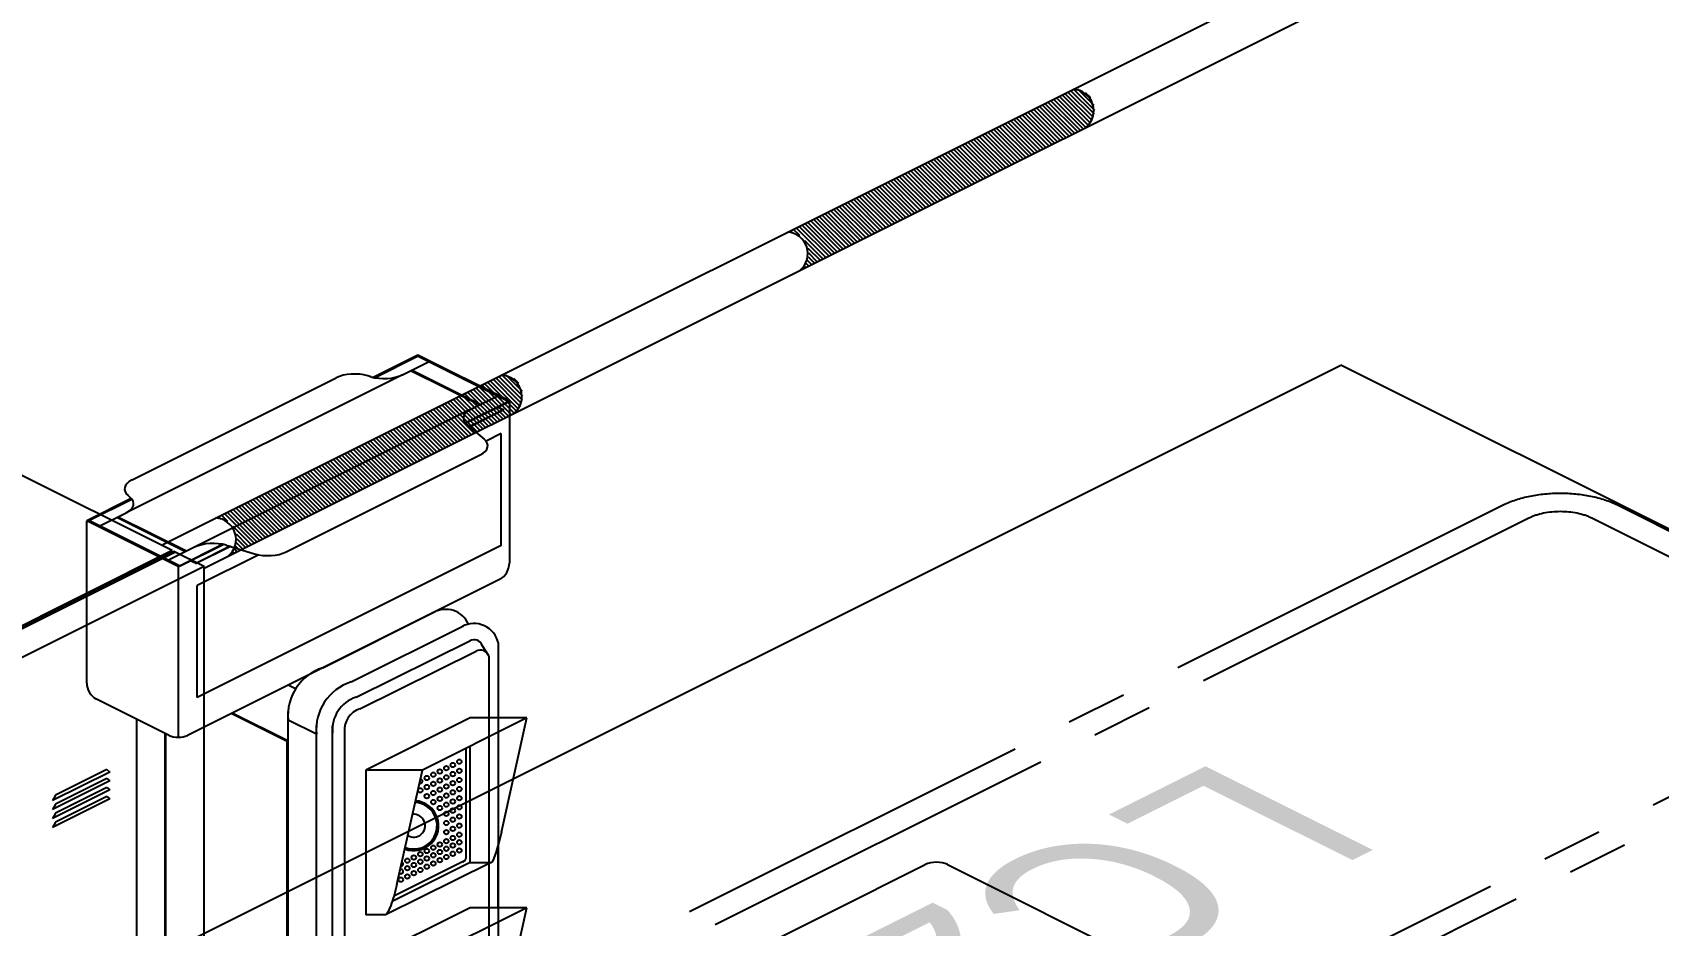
# Model space of a CAD drawing. Header units: millimetres. Extents: x 29838256 to 30236675, y -914750 to -833241.
# Drawn here: x 30205788 to 30207799, y -860246 to -859141 of the extents above; entities that cross this region are included whole.
import ezdxf
from ezdxf.enums import TextEntityAlignment as Align

# ---------------------------------------------------------------- set-up
doc = ezdxf.new("R2010")
doc.units = ezdxf.units.MM
doc.header["$LTSCALE"] = 600
doc.header["$MEASUREMENT"] = 0
doc.linetypes.add('CENTER2', pattern=[1.125, 0.75, -0.125, 0.125, -0.125])
for name, color, linetype in [('Parking-E', 7, 'CONTINUOUS'), ('Parking-S', 3, 'CONTINUOUS'), ('주차-기타', 7, 'CONTINUOUS')]:
    doc.layers.add(name, color=color, linetype=linetype)
doc.styles.add('돋움', font='Dotum.TTF')

msp = doc.modelspace()

# ---------------------------------------------------------------- linework, layer by layer
at = {"layer": 'Parking-E', "color": 3, "ltscale": 2, "extrusion": (0, -0.8660254037844385, 0.5000000000000002)}
for p, q in [((30205948.97020926, -859773.9868624303, 407326.0986681707), (30207782.38383539, -858857.2800493619, 408913.8814440519)), ((30205999.95478074, -859803.4680634621, 40406.61937359501), (30207797.99236723, -858904.4492702179, 348607.5843976047))]:
    msp.add_line(p, q, dxfattribs=at)
at = {"layer": 'Parking-E', "color": 1, "ltscale": 2}
for p, q in [((30207099.96522257, -859246.041930429, 408301.4071846861), (30207068.26350613, -859214.3402139888, 408301.4071846861)), ((30207101.10081214, -859241.8733373265, 408301.4071846861), (30207071.79962792, -859212.5721530966, 408301.4071846861)), ((30207101.55648905, -859237.0248315517, 408301.4071846861), (30207075.3357497, -859210.8040922035, 408301.4071846861)), ((30207100.89701213, -859231.0611719601, 408301.4071846861), (30207080.74545878, -859210.9096186094, 408301.4071846861)), ((30207066.01515767, -859270.4378749914, 408301.4071846861), (30207029.36616649, -859233.788883807, 408301.4071846861)), ((30207069.55127946, -859268.6698141001, 408301.4071846861), (30207032.90228827, -859232.0208229158, 408301.4071846861)), ((30207073.08740124, -859266.9017532062, 408301.4071846861), (30207036.43841006, -859230.2527620217, 408301.4071846861)), ((30207076.62352303, -859265.133692314, 408301.4071846861), (30207039.97453185, -859228.4847011297, 408301.4071846861)), ((30207080.15964482, -859263.3656314209, 408301.4071846861), (30207043.51065363, -859226.7166402366, 408301.4071846861)), ((30207083.6957666, -859261.5975705298, 408301.4071846861), (30207047.04677542, -859224.9485793454, 408301.4071846861)), ((30207087.23188839, -859259.8295096357, 408301.4071846861), (30207050.5828972, -859223.1805184514, 408301.4071846861)), ((30207090.76801017, -859258.0614487435, 408301.4071846861), (30207054.11901899, -859221.4124575591, 408301.4071846861)), ((30207093.79550804, -859255.7847639384, 408301.4071846861), (30207057.65514077, -859219.6443966662, 408301.4071846861)), ((30207096.25163613, -859252.9367093504, 408301.4071846861), (30207061.19126255, -859217.8763357741, 408301.4071846861)), ((30207098.32135232, -859249.7022428625, 408301.4071846861), (30207064.72738434, -859216.1082748818, 408301.4071846861)), ((30207096.59652549, -859221.4565026372, 408301.4071846861), (30207090.35012811, -859215.2101052538, 408301.4071846861)), ((30207027.11781804, -859289.8865448106, 408301.4071846861), (30206990.46882685, -859253.2375536263, 408301.4071846861)), ((30207030.65393982, -859288.1184839184, 408301.4071846861), (30206994.00494864, -859251.4694927342, 408301.4071846861)), ((30207034.19006161, -859286.3504230262, 408301.4071846861), (30206997.54107042, -859249.7014318409, 408301.4071846861)), ((30207037.72618339, -859284.5823621323, 408301.4071846861), (30207001.07719221, -859247.9333709488, 408301.4071846861)), ((30207041.26230518, -859282.8143012401, 408301.4071846861), (30207004.61331399, -859246.1653100557, 408301.4071846861)), ((30207044.79842696, -859281.046240348, 408301.4071846861), (30207008.14943578, -859244.3972491646, 408301.4071846861)), ((30207048.33454875, -859279.2781794559, 408301.4071846861), (30207011.68555757, -859242.6291882705, 408301.4071846861)), ((30207051.87067053, -859277.5101185618, 408301.4071846861), (30207015.22167935, -859240.8611273783, 408301.4071846861)), ((30207055.40679232, -859275.7420576706, 408301.4071846861), (30207018.75780113, -859239.0930664862, 408301.4071846861)), ((30207058.94291411, -859273.9739967774, 408301.4071846861), (30207022.29392292, -859237.3250055923, 408301.4071846861)), ((30207062.47903589, -859272.2059358845, 408301.4071846861), (30207025.83004471, -859235.5569447001, 408301.4071846861)), ((30206984.68435661, -859311.103275521, 408301.4071846861), (30206948.03536543, -859274.4542843376, 408301.4071846861)), ((30206988.2204784, -859309.3352146288, 408301.4071846861), (30206951.57148722, -859272.6862234445, 408301.4071846861)), ((30206991.75660019, -859307.5671537367, 408301.4071846861), (30206955.107609, -859270.9181625524, 408301.4071846861)), ((30206995.29272197, -859305.7990928435, 408301.4071846861), (30206958.64373079, -859269.1501016592, 408301.4071846861)), ((30206998.82884375, -859304.0310319514, 408301.4071846861), (30206962.17985257, -859267.3820407672, 408301.4071846861)), ((30207002.36496554, -859302.2629710584, 408301.4071846861), (30206965.71597436, -859265.6139798741, 408301.4071846861)), ((30207005.90108733, -859300.4949101673, 408301.4071846861), (30206969.25209614, -859263.8459189819, 408301.4071846861)), ((30207009.43720911, -859298.7268492732, 408301.4071846861), (30206972.78821793, -859262.0778580889, 408301.4071846861)), ((30207012.9733309, -859296.958788381, 408301.4071846861), (30206976.32433971, -859260.3097971966, 408301.4071846861)), ((30207016.50945268, -859295.1907274888, 408301.4071846861), (30206979.8604615, -859258.5417363045, 408301.4071846861)), ((30207020.04557447, -859293.4226665967, 408301.4071846861), (30206983.39658328, -859256.7736754116, 408301.4071846861)), ((30207023.58169625, -859291.6546057027, 408301.4071846861), (30206986.93270507, -859255.0056145183, 408301.4071846861)), ((30206945.78701698, -859330.5519453402, 408301.4071846861), (30206909.13802579, -859293.9029541558, 408301.4071846861)), ((30206949.32313876, -859328.7838844472, 408301.4071846861), (30206912.67414758, -859292.1348932628, 408301.4071846861)), ((30206952.85926054, -859327.0158235559, 408301.4071846861), (30206916.21026936, -859290.3668323716, 408301.4071846861)), ((30206956.39538234, -859325.2477626619, 408301.4071846861), (30206919.74639115, -859288.5987714775, 408301.4071846861)), ((30206959.93150412, -859323.4797017698, 408301.4071846861), (30206923.28251293, -859286.8307105855, 408301.4071846861)), ((30206963.4676259, -859321.7116408767, 408301.4071846861), (30206926.81863472, -859285.0626496924, 408301.4071846861)), ((30206967.00374769, -859319.9435799855, 408301.4071846861), (30206930.3547565, -859283.2945888011, 408301.4071846861)), ((30206970.53986948, -859318.1755190915, 408301.4071846861), (30206933.89087829, -859281.5265279071, 408301.4071846861)), ((30206974.07599126, -859316.4074581993, 408301.4071846861), (30206937.42700008, -859279.7584670149, 408301.4071846861)), ((30206977.61211304, -859314.6393973072, 408301.4071846861), (30206940.96312186, -859277.9904061228, 408301.4071846861)), ((30206981.14823483, -859312.8713364151, 408301.4071846861), (30206944.49924364, -859276.2223452298, 408301.4071846861)), ((30206906.88967734, -859350.0006151585, 408301.4071846861), (30206870.24068615, -859313.3516239742, 408301.4071846861)), ((30206910.42579913, -859348.2325542663, 408301.4071846861), (30206873.77680794, -859311.583563082, 408301.4071846861)), ((30206913.96192091, -859346.4644933742, 408301.4071846861), (30206877.31292973, -859309.8155021908, 408301.4071846861)), ((30206917.4980427, -859344.696432482, 408301.4071846861), (30206880.84905151, -859308.0474412967, 408301.4071846861)), ((30206921.03416448, -859342.928371588, 408301.4071846861), (30206884.3851733, -859306.2793804046, 408301.4071846861)), ((30206924.57028627, -859341.1603106959, 408301.4071846861), (30206887.92129508, -859304.5113195117, 408301.4071846861)), ((30206928.10640805, -859339.3922498038, 408301.4071846861), (30206891.45741687, -859302.7432586204, 408301.4071846861)), ((30206931.64252983, -859337.6241889116, 408301.4071846861), (30206894.99353866, -859300.9751977263, 408301.4071846861)), ((30206935.17865162, -859335.8561280175, 408301.4071846861), (30206898.52966044, -859299.207136834, 408301.4071846861)), ((30206938.71477341, -859334.0880671263, 408301.4071846861), (30206902.06578223, -859297.439075942, 408301.4071846861)), ((30206942.25089519, -859332.3200062333, 408301.4071846861), (30206905.60190401, -859295.6710150499, 408301.4071846861)), ((30206864.45621592, -859371.21734587, 408301.4071846861), (30206827.80722474, -859334.5683546856, 408301.4071846861)), ((30206867.9923377, -859369.4492849768, 408301.4071846861), (30206831.34334652, -859332.8002937933, 408301.4071846861)), ((30206871.52845949, -859367.6812240847, 408301.4071846861), (30206834.8794683, -859331.0322329003, 408301.4071846861)), ((30206875.06458127, -859365.9131631926, 408301.4071846861), (30206838.41559009, -859329.2641720081, 408301.4071846861)), ((30206878.60070306, -859364.1451022994, 408301.4071846861), (30206841.95171187, -859327.496111115, 408301.4071846861)), ((30206882.13682485, -859362.3770414073, 408301.4071846861), (30206845.48783366, -859325.728050223, 408301.4071846861)), ((30206885.67294663, -859360.6089805141, 408301.4071846861), (30206849.02395545, -859323.9599893299, 408301.4071846861)), ((30206889.20906842, -859358.840919623, 408301.4071846861), (30206852.56007723, -859322.1919284377, 408301.4071846861)), ((30206892.7451902, -859357.0728587289, 408301.4071846861), (30206856.09619902, -859320.4238675446, 408301.4071846861)), ((30206896.28131199, -859355.3047978367, 408301.4071846861), (30206859.6323208, -859318.6558066525, 408301.4071846861)), ((30206899.81743377, -859353.5367369447, 408301.4071846861), (30206863.16844258, -859316.8877457603, 408301.4071846861)), ((30206903.35355556, -859351.7686760526, 408301.4071846861), (30206866.70456437, -859315.1196848673, 408301.4071846861)), ((30206825.55887628, -859390.666015689, 408301.4071846861), (30206788.90988509, -859354.0170245048, 408301.4071846861)), ((30206829.09499807, -859388.897954796, 408301.4071846861), (30206792.44600688, -859352.2489636115, 408301.4071846861)), ((30206832.63111985, -859387.1298939029, 408301.4071846861), (30206795.98212867, -859350.4809027176, 408301.4071846861)), ((30206836.16724164, -859385.3618330117, 408301.4071846861), (30206799.51825045, -859348.7128418274, 408301.4071846861)), ((30206839.70336342, -859383.5937721176, 408301.4071846861), (30206803.05437224, -859346.9447809324, 408301.4071846861)), ((30206843.23948521, -859381.8257112255, 408301.4071846861), (30206806.59049402, -859345.1767200412, 408301.4071846861)), ((30206846.77560699, -859380.0576503326, 408301.4071846861), (30206810.12661581, -859343.4086591472, 408301.4071846861)), ((30206850.31172878, -859378.2895894413, 408301.4071846861), (30206813.66273759, -859341.6405982568, 408301.4071846861)), ((30206853.84785056, -859376.5215285473, 408301.4071846861), (30206817.19885937, -859339.8725373629, 408301.4071846861)), ((30206857.38397235, -859374.753467655, 408301.4071846861), (30206820.73498116, -859338.1044764707, 408301.4071846861)), ((30206860.92009413, -859372.9854067629, 408301.4071846861), (30206824.27110295, -859336.3364155777, 408301.4071846861)), ((30206783.12541486, -859411.8827464004, 408301.4071846861), (30206746.47642367, -859375.2337552152, 408301.4071846861)), ((30206786.66153665, -859410.1146855083, 408301.4071846861), (30206750.01254546, -859373.4656943221, 408301.4071846861)), ((30206790.19765843, -859408.3466246142, 408301.4071846861), (30206753.54866724, -859371.69763343, 408301.4071846861)), ((30206793.73378022, -859406.5785637221, 408301.4071846861), (30206757.08478903, -859369.9295725368, 408301.4071846861)), ((30206797.269902, -859404.8105028301, 408301.4071846861), (30206760.62091081, -859368.1615116457, 408301.4071846861)), ((30206800.80602378, -859403.0424419378, 408301.4071846861), (30206764.1570326, -859366.3934507517, 408301.4071846861)), ((30206804.34214557, -859401.2743810437, 408301.4071846861), (30206767.69315438, -859364.6253898595, 408301.4071846861)), ((30206807.87826736, -859399.5063201517, 408301.4071846861), (30206771.22927617, -859362.8573289664, 408301.4071846861)), ((30206811.41438914, -859397.7382592595, 408301.4071846861), (30206774.76539795, -859361.0892680752, 408301.4071846861)), ((30206814.95051093, -859395.9701983664, 408301.4071846861), (30206778.30151974, -859359.3212071821, 408301.4071846861)), ((30206818.48663271, -859394.2021374733, 408301.4071846861), (30206781.83764153, -859357.553146289, 408301.4071846861)), ((30206822.02275449, -859392.4340765821, 408301.4071846861), (30206785.37376331, -859355.7850853978, 408301.4071846861)), ((30206727.13328026, -859387.7157078668, 408301.4071846861), (30206725.25969297, -859385.8421205707, 408301.4071846861)), ((30206736.73794958, -859392.0161945096, 408301.4071846861), (30206728.79581475, -859384.0740596778, 408301.4071846861)), ((30206768.98092772, -859418.9549899701, 408301.4071846861), (30206732.33193653, -859382.3059987847, 408301.4071846861)), ((30206772.5170495, -859417.1869290788, 408301.4071846861), (30206735.86805832, -859380.5379378925, 408301.4071846861)), ((30206776.05317129, -859415.4188681848, 408301.4071846861), (30206739.4041801, -859378.7698770004, 408301.4071846861)), ((30206779.58929308, -859413.6508072925, 408301.4071846861), (30206742.94030189, -859377.0018161073, 408301.4071846861)), ((30206765.44480594, -859420.723050863, 408301.4071846861), (30206742.98434697, -859398.2625918995, 408301.4071846861)), ((30206761.90868415, -859422.4911117551, 408301.4071846861), (30206747.28483361, -859407.8672612205, 408301.4071846861)), ((30206758.37256236, -859424.2591726483, 408301.4071846861), (30206747.94431052, -859413.8309208112, 408301.4071846861)), ((30206740.69195344, -859433.0994771109, 408301.4071846861), (30206740.18332952, -859432.5908531978, 408301.4071846861)), ((30206744.22807522, -859431.3314162187, 408301.4071846861), (30206742.63945761, -859429.742798609, 408301.4071846861)), ((30206747.76419701, -859429.5633553257, 408301.4071846861), (30206744.7091738, -859426.508332122, 408301.4071846861)), ((30206751.30031879, -859427.7952944326, 408301.4071846861), (30206746.35304405, -859422.8480196877, 408301.4071846861)), ((30206754.83644057, -859426.0272335404, 408301.4071846861), (30206747.48863362, -859418.6794265849, 408301.4071846861)), ((30206383.54365313, -859611.6736272634, 407688.9329253156), (30206346.89466194, -859575.0246360791, 407688.9329253156)), ((30206386.571151, -859609.3969424582, 407688.9329253156), (30206350.43078373, -859573.2565751869, 407688.9329253156)), ((30206389.02727909, -859606.5488878703, 407688.9329253156), (30206353.96690552, -859571.4885142938, 407688.9329253156)), ((30206391.09699528, -859603.3144213824, 407688.9329253156), (30206357.5030273, -859569.7204534017, 407688.9329253156)), ((30206392.74086553, -859599.6541089489, 407688.9329253156), (30206361.03914909, -859567.9523925086, 407688.9329253156)), ((30206393.8764551, -859595.4855158462, 407688.9329253156), (30206364.57527087, -859566.1843316174, 407688.9329253156)), ((30206394.332132, -859590.6370100715, 407688.9329253156), (30206368.11139266, -859564.4162707234, 407688.9329253156)), ((30206393.67265509, -859584.6733504799, 407688.9329253156), (30206373.52110174, -859564.5217971292, 407688.9329253156)), ((30206389.37216845, -859575.0686811571, 407688.9329253156), (30206383.12577106, -859568.8222837737, 407688.9329253156)), ((30206341.11019171, -859632.8903579756, 407688.9329253156), (30206304.46120052, -859596.2413667904, 407688.9329253156)), ((30206344.64631349, -859631.1222970817, 407688.9329253156), (30206307.99732231, -859594.4733058973, 407688.9329253156)), ((30206348.18243527, -859629.3542361904, 407688.9329253156), (30206311.5334441, -859592.705245006, 407688.9329253156)), ((30206351.71855706, -859627.5861752974, 407688.9329253156), (30206315.06956588, -859590.937184113, 407688.9329253156)), ((30206355.25467885, -859625.8181144043, 407688.9329253156), (30206318.60568767, -859589.1691232199, 407688.9329253156)), ((30206358.79080063, -859624.0500535113, 407688.9329253156), (30206322.14180945, -859587.4010623278, 407688.9329253156)), ((30206362.32692241, -859622.28199262, 407688.9329253156), (30206325.67793123, -859585.6330014357, 407688.9329253156)), ((30206365.86304421, -859620.513931726, 407688.9329253156), (30206329.21405302, -859583.8649405426, 407688.9329253156)), ((30206369.39916599, -859618.7458708339, 407688.9329253156), (30206332.75017481, -859582.0968796494, 407688.9329253156)), ((30206372.93528778, -859616.9778099407, 407688.9329253156), (30206336.28629659, -859580.3288187573, 407688.9329253156)), ((30206376.47140956, -859615.2097490495, 407688.9329253156), (30206339.82241837, -859578.5607578652, 407688.9329253156)), ((30206380.00753134, -859613.4416881555, 407688.9329253156), (30206343.35854016, -859576.7926969721, 407688.9329253156)), ((30206302.21285207, -859652.339027793, 407688.9329253156), (30206265.56386089, -859615.6900366087, 407688.9329253156)), ((30206305.74897385, -859650.5709669009, 407688.9329253156), (30206269.09998267, -859613.9219757166, 407688.9329253156)), ((30206309.28509564, -859648.8029060087, 407688.9329253156), (30206272.63610445, -859612.1539148244, 407688.9329253156)), ((30206312.82121743, -859647.0348451165, 407688.9329253156), (30206276.17222624, -859610.3858539313, 407688.9329253156)), ((30206316.35733921, -859645.2667842226, 407688.9329253156), (30206279.70834803, -859608.6177930383, 407688.9329253156)), ((30206319.893461, -859643.4987233303, 407688.9329253156), (30206283.24446981, -859606.849732146, 407688.9329253156)), ((30206323.42958278, -859641.7306624383, 407688.9329253156), (30206286.7805916, -859605.081671254, 407688.9329253156)), ((30206326.96570457, -859639.9626015462, 407688.9329253156), (30206290.31671338, -859603.3136103608, 407688.9329253156)), ((30206330.50182635, -859638.1945406521, 407688.9329253156), (30206293.85283517, -859601.5455494677, 407688.9329253156)), ((30206334.03794814, -859636.42647976, 407688.9329253156), (30206297.38895695, -859599.7774885755, 407688.9329253156)), ((30206337.57406992, -859634.6584188677, 407688.9329253156), (30206300.92507873, -859598.0094276834, 407688.9329253156)), ((30206263.31551243, -859671.7876976114, 407688.9329253156), (30206226.66652125, -859635.1387064279, 407688.9329253156)), ((30206266.85163422, -859670.0196367193, 407688.9329253156), (30206230.20264303, -859633.3706455339, 407688.9329253156)), ((30206270.387756, -859668.251575827, 407688.9329253156), (30206233.73876482, -859631.6025846427, 407688.9329253156)), ((30206273.92387779, -859666.4835149349, 407688.9329253156), (30206237.2748866, -859629.8345237495, 407688.9329253156)), ((30206277.45999957, -859664.7154540408, 407688.9329253156), (30206240.81100839, -859628.0664628574, 407688.9329253156)), ((30206280.99612136, -859662.9473931487, 407688.9329253156), (30206244.34713018, -859626.2984019644, 407688.9329253156)), ((30206284.53224314, -859661.1793322565, 407688.9329253156), (30206247.88325196, -859624.5303410722, 407688.9329253156)), ((30206288.06836493, -859659.4112713635, 407688.9329253156), (30206251.41937374, -859622.7622801792, 407688.9329253156)), ((30206291.60448672, -859657.6432104713, 407688.9329253156), (30206254.95549553, -859620.994219287, 407688.9329253156)), ((30206295.1406085, -859655.8751495782, 407688.9329253156), (30206258.49161732, -859619.2261583939, 407688.9329253156)), ((30206298.67673029, -859654.107088687, 407688.9329253156), (30206262.0277391, -859617.4580975018, 407688.9329253156)), ((30206220.88205101, -859693.0044283236, 407688.9329253156), (30206184.23305982, -859656.3554371393, 407688.9329253156)), ((30206224.4181728, -859691.2363674314, 407688.9329253156), (30206187.76918161, -859654.5873762461, 407688.9329253156)), ((30206227.95429458, -859689.4683065375, 407688.9329253156), (30206191.3053034, -859652.8193153531, 407688.9329253156)), ((30206231.49041636, -859687.7002456462, 407688.9329253156), (30206194.84142518, -859651.051254462, 407688.9329253156)), ((30206235.02653815, -859685.9321847531, 407688.9329253156), (30206198.37754696, -859649.2831935687, 407688.9329253156)), ((30206238.56265993, -859684.1641238601, 407688.9329253156), (30206201.91366875, -859647.5151326748, 407688.9329253156)), ((30206242.09878172, -859682.396062967, 407688.9329253156), (30206205.44979054, -859645.7470717826, 407688.9329253156)), ((30206245.63490351, -859680.6280020757, 407688.9329253156), (30206208.98591232, -859643.9790108914, 407688.9329253156)), ((30206249.17102529, -859678.8599411818, 407688.9329253156), (30206212.5220341, -859642.2109499983, 407688.9329253156)), ((30206252.70714708, -859677.0918802896, 407688.9329253156), (30206216.05815589, -859640.4428891052, 407688.9329253156)), ((30206256.24326886, -859675.3238193966, 407688.9329253156), (30206219.59427768, -859638.6748282121, 407688.9329253156)), ((30206259.77939064, -859673.5557585052, 407688.9329253156), (30206223.13039946, -859636.9067673209, 407688.9329253156)), ((30206181.98471137, -859712.4530981429, 407688.9329253156), (30206145.33572019, -859675.8041069567, 407688.9329253156)), ((30206185.52083316, -859710.6850372488, 407688.9329253156), (30206148.87184197, -859674.0360460645, 407688.9329253156)), ((30206189.05695495, -859708.9169763566, 407688.9329253156), (30206152.40796376, -859672.2679851714, 407688.9329253156)), ((30206192.59307673, -859707.1489154644, 407688.9329253156), (30206155.94408554, -859670.4999242793, 407688.9329253156)), ((30206196.12919852, -859705.3808545724, 407688.9329253156), (30206159.48020733, -859668.731863387, 407688.9329253156)), ((30206199.6653203, -859703.6127936783, 407688.9329253156), (30206163.01632911, -859666.963802494, 407688.9329253156)), ((30206203.20144209, -859701.8447327861, 407688.9329253156), (30206166.5524509, -859665.195741602, 407688.9329253156)), ((30206206.73756387, -859700.076671894, 407688.9329253156), (30206170.08857268, -859663.4276807097, 407688.9329253156)), ((30206210.27368566, -859698.3086110019, 407688.9329253156), (30206173.62469447, -859661.6596198156, 407688.9329253156)), ((30206213.80980744, -859696.5405501078, 407688.9329253156), (30206177.16081625, -859659.8915589234, 407688.9329253156)), ((30206217.34592922, -859694.7724892157, 407688.9329253156), (30206180.69693804, -859658.1234980313, 407688.9329253156)), ((30206139.55124995, -859733.6698288523, 407688.9329253156), (30206102.90225877, -859697.0208376679, 407688.9329253156)), ((30206143.08737174, -859731.9017679611, 407688.9329253156), (30206106.43838055, -859695.2527767767, 407688.9329253156)), ((30206146.62349352, -859730.1337070671, 407688.9329253156), (30206109.97450233, -859693.4847158836, 407688.9329253156)), ((30206150.15961531, -859728.365646175, 407688.9329253156), (30206113.51062412, -859691.7166549896, 407688.9329253156)), ((30206153.69573709, -859726.5975852829, 407688.9329253156), (30206117.0467459, -859689.9485940975, 407688.9329253156)), ((30206157.23185888, -859724.8295243897, 407688.9329253156), (30206120.58286769, -859688.1805332053, 407688.9329253156)), ((30206160.76798066, -859723.0614634966, 407688.9329253156), (30206124.11898948, -859686.4124723123, 407688.9329253156)), ((30206164.30410245, -859721.2934026045, 407688.9329253156), (30206127.65511126, -859684.6444114193, 407688.9329253156)), ((30206167.84022423, -859719.5253417124, 407688.9329253156), (30206131.19123305, -859682.876350528, 407688.9329253156)), ((30206171.37634601, -859717.7572808194, 407688.9329253156), (30206134.72735484, -859681.1082896349, 407688.9329253156)), ((30206174.9124678, -859715.9892199271, 407688.9329253156), (30206138.26347662, -859679.3402287418, 407688.9329253156)), ((30206178.44858959, -859714.221159034, 407688.9329253156), (30206141.7995984, -859677.5721678488, 407688.9329253156)), ((30206100.65391032, -859753.1184986715, 407688.9329253156), (30206064.00491913, -859716.4695074862, 407688.9329253156)), ((30206104.1900321, -859751.3504377793, 407688.9329253156), (30206067.54104091, -859714.701446595, 407688.9329253156)), ((30206107.72615388, -859749.5823768863, 407688.9329253156), (30206071.0771627, -859712.9333857009, 407688.9329253156)), ((30206111.26227567, -859747.8143159932, 407688.9329253156), (30206074.61328448, -859711.1653248088, 407688.9329253156)), ((30206114.79839745, -859746.046255102, 407688.9329253156), (30206078.14940627, -859709.3972639167, 407688.9329253156)), ((30206118.33451924, -859744.2781942089, 407688.9329253156), (30206081.68552805, -859707.6292030246, 407688.9329253156)), ((30206121.87064103, -859742.5101333158, 407688.9329253156), (30206085.22164984, -859705.8611421306, 407688.9329253156)), ((30206125.40676281, -859740.7420724228, 407688.9329253156), (30206088.75777163, -859704.0930812384, 407688.9329253156)), ((30206128.94288459, -859738.9740115314, 407688.9329253156), (30206092.29389341, -859702.3250203462, 407688.9329253156)), ((30206132.47900638, -859737.2059506376, 407688.9329253156), (30206095.8300152, -859700.5569594541, 407688.9329253156)), ((30206136.01512817, -859735.4378897453, 407688.9329253156), (30206099.36613698, -859698.78889856, 407688.9329253156)), ((30206061.75657067, -859772.5671684898, 407688.9329253156), (30206025.10757949, -859735.9181773046, 407688.9329253156)), ((30206065.29269246, -859770.7991075986, 407688.9329253156), (30206028.64370128, -859734.1501164124, 407688.9329253156)), ((30206068.82881425, -859769.0310467046, 407688.9329253156), (30206032.17982306, -859732.3820555202, 407688.9329253156)), ((30206072.36493604, -859767.2629858125, 407688.9329253156), (30206035.71594485, -859730.6139946271, 407688.9329253156)), ((30206075.90105782, -859765.4949249204, 407688.9329253156), (30206039.25206663, -859728.845933735, 407688.9329253156)), ((30206079.4371796, -859763.7268640281, 407688.9329253156), (30206042.78818842, -859727.0778728419, 407688.9329253156)), ((30206082.97330139, -859761.958803134, 407688.9329253156), (30206046.3243102, -859725.3098119497, 407688.9329253156)), ((30206086.50942317, -859760.1907422418, 407688.9329253156), (30206049.86043199, -859723.5417510568, 407688.9329253156)), ((30206090.04554496, -859758.4226813498, 407688.9329253156), (30206053.39655377, -859721.7736901655, 407688.9329253156)), ((30206093.58166674, -859756.6546204578, 407688.9329253156), (30206056.93267556, -859720.0056292715, 407688.9329253156)), ((30206097.11778853, -859754.8865595636, 407688.9329253156), (30206060.46879734, -859718.2375683794, 407688.9329253156)), ((30206019.90892322, -859741.3278863868, 407688.9329253156), (30206018.03533592, -859739.4542990907, 407688.9329253156)), ((30206029.51359254, -859745.6283730294, 407688.9329253156), (30206021.57145771, -859737.6862381976, 407688.9329253156)), ((30206058.22044889, -859774.3352293829, 407688.9329253156), (30206035.75998992, -859751.8747704192, 407688.9329253156)), ((30206044.07596175, -859781.4074729524, 407688.9329253156), (30206039.12868701, -859776.4601982075, 407688.9329253156)), ((30206054.68432711, -859776.1032902751, 407688.9329253156), (30206040.06047658, -859761.4794397403, 407688.9329253156)), ((30206047.61208354, -859779.6394120604, 407688.9329253156), (30206040.26427658, -859772.2916051048, 407688.9329253156)), ((30206051.14820532, -859777.8713511681, 407688.9329253156), (30206040.71995348, -859767.443099331, 407688.9329253156)), ((30206033.4675964, -859786.7116556307, 407688.9329253156), (30206032.95897248, -859786.2030317176, 407688.9329253156)), ((30206037.00371818, -859784.9435947386, 407688.9329253156), (30206035.41510057, -859783.3549771288, 407688.9329253156)), ((30206040.53983996, -859783.1755338454, 407688.9329253156), (30206037.48481676, -859780.1205106418, 407688.9329253156))]:
    msp.add_line(p, q, dxfattribs=at)
at = {"layer": 'Parking-E', "color": 4, "extrusion": (0, -0.8660254037844386, 0.5000000000000002)}
for p, q in [((30205920.67970597, -860294.8906379952, -15492.45447269122), (30207405.85085622, -859552.3050645492, -14206.25853051536)), ((30209244.91051248, -860471.8348923749, -15482.18538564023), (30207405.8508565, -859552.3050644083, -14206.25853027115))]:
    msp.add_line(p, q, dxfattribs=at)
at = {"layer": 'Parking-E', "color": 3, "extrusion": (-5.551115123125781e-17, -0.8660254037844387, 0.4999999999999999)}
for p, q in [((30205960.59289778, -859781.7070712568, -13067.3652077809), (30205763.03462114, -859682.9279329331, -12896.27472147627)), ((30205999.95478074, -859801.3880127369, -13101.45359836548), (30205962.59323034, -859782.7072375343, -13069.09754658968))]:
    msp.add_line(p, q, dxfattribs=at)
at = {"layer": 'Parking-E', "color": 3, "extrusion": (0, -0.8660254037844386, 0.5000000000000002)}
for p, q in [((30205960.59289778, -859781.7070712564, -13070.82988539669), (30205656.48642426, -859933.7603080196, -13334.1938169261)), ((30205962.59323034, -859782.7072375341, -13072.56222420534), (30205658.48675681, -859934.7604742976, -13335.92615573474)), ((30205964.59356289, -859783.7074038116, -13072.56222420534), (30205660.48708937, -859935.7606405749, -13335.92615573474)), ((30205999.95478074, -859801.3880127372, -13101.45359836589), (30205702.74859739, -859949.9911044124, -13358.84170330916)), ((30205883.26276183, -860055.7167325466, -13200.06195412455), (30205812.54032613, -860091.0779503987, -13261.30938006164)), ((30205879.72664005, -860052.7004760999, -13203.12432542143), (30205816.07644791, -860084.5255721664, -13258.24700876478)), ((30205883.26276183, -860066.7561248579, -13200.06195412455), (30205812.54032613, -860102.11734271, -13261.30938006164)), ((30205883.26276183, -860077.7955171692, -13202.51185116204), (30205812.54032613, -860113.1567350214, -13263.75927709912)), ((30205879.72664005, -860063.739868411, -13203.12432542143), (30205816.07644791, -860095.5649644778, -13258.24700876478)), ((30205879.72664005, -860074.7792607223, -13205.57422245891), (30205816.07644791, -860106.6043567891, -13260.69690580226)), ((30205883.26276183, -860088.8349094805, -13204.96174819952), (30205812.54032613, -860124.1961273326, -13266.2091741366)), ((30205879.72664005, -860085.8186530337, -13208.02411949639), (30205816.07644791, -860117.6437491003, -13263.14680283974))]:
    msp.add_line(p, q, dxfattribs=at)
at = {"layer": 'Parking-E', "color": 3}
for p, q in [((30205999.95478074, -860866.5650981319, -13101.45359836542), (30205999.95478074, -859801.3880127372, -13101.45359836554)), ((30206363.99681131, -860850.3993376193, -13365.27318848162), (30206363.99681131, -859896.2950066141, -13365.27318848162)), ((30206351.99364905, -859911.767015768, -13409.40119602356), (30206343.99348576, -859898.978540759, -13376.30205859209)), ((30206351.99364905, -859911.767015768, -13409.40119602356), (30206351.99364905, -860723.6454962061, -13782.98550693102)), ((30205916.77361555, -860851.6954647047, -13403.97902932653), (30205916.77361555, -859990.4886375641, -13403.97902932653)), ((30206103.83624396, -861232.27450051, -13596.29594676916), (30206103.83624396, -859980.8106099356, -13596.29594676916)), ((30206138.84206367, -860834.8397636487, -13596.29594676916), (30206138.84206367, -859998.3135197897, -13596.29594676916)), ((30206158.84538921, -860805.2171319616, -13596.29594676916), (30206158.84538921, -859998.3135197897, -13596.29594676916)), ((30206399.29205291, -859988.7975852271, -13496.86648582537), (30206329.28041349, -859988.7975852271, -13361.74405876892)), ((30205951.77943526, -861156.2460961627, -13403.97902932653), (30205951.77943526, -860007.9915473907, -13403.97902932653)), ((30205952.77960154, -860748.678338136, -13403.97902932653), (30205952.77960154, -860008.491630529, -13403.97902932653)), ((30206102.83607768, -860823.7065762059, -13596.29594676916), (30206102.83607768, -860017.8546358473, -13596.29594676916)), ((30206173.72293687, -860005.9173681351, -13596.29594676916), (30206173.84788337, -860812.7183790419, -13937.26426557928)), ((30205879.72664005, -860052.7004760999, -13205.57422245891), (30205883.26276183, -860055.7167325466, -13200.06195412455)), ((30206269.98776415, -860053.4497296035, -13608.84728470391), (30206199.97612474, -860053.4497296035, -13552.25755029567)), ((30206324.2795821, -860142.533118901, -13303.42552063275), (30206324.2795821, -860043.9985598883, -13303.42552063275)), ((30205879.72664005, -860063.739868411, -13205.57422245891), (30205883.26276183, -860066.7561248579, -13200.06195412455)), ((30205879.72664005, -860074.7792607223, -13208.02411949639), (30205883.26276183, -860077.7955171692, -13202.51185116204)), ((30205816.07644791, -860084.5255721664, -13260.69690580226), (30205812.54032613, -860091.0779503987, -13261.30938006164)), ((30205816.07644791, -860095.5649644778, -13260.69690580226), (30205812.54032613, -860102.11734271, -13261.30938006164)), ((30205879.72664005, -860085.8186530337, -13210.47401653389), (30205883.26276183, -860088.8349094805, -13204.96174819952)), ((30205816.07644791, -860106.6043567891, -13263.14680283974), (30205812.54032613, -860113.1567350214, -13263.75927709912)), ((30205816.07644791, -860117.6437491003, -13265.59669987722), (30205812.54032613, -860124.1961273326, -13266.2091741366)), ((30206363.27271654, -860147.4613036299, -13347.43658238819), (30206363.27271654, -860223.6237626515, -13291.77222894315)), ((30206329.28041349, -860167.7127680264, -13258.44732981756), (30206355.22972484, -860167.7127680264, -13518.2408087694)), ((30206224.56274164, -860232.3649124032, -13630.76050835535), (30206199.97612474, -860232.3649124032, -13448.96082134429)), ((30206399.29205291, -860223.6237626515, -13361.28952907666), (30206329.28041349, -860223.6237626515, -13226.16710202021))]:
    msp.add_line(p, q, dxfattribs=at)
at = {"layer": 'Parking-E', "color": 3, "extrusion": (-3.596714474285057e-14, -0.8660254037844386, 0.5000000000000002)}
for p, q in [((30206146.84339388, -859926.604609586, -13496.84785314581), (30206285.98384167, -859857.1870400172, -13354.08110994215)), ((30206291.97920974, -859855.1670287206, -13260.35011421609), (30206290.89547533, -859854.6251615172, -13259.41157268929)), ((30206181.84921359, -859944.1075194397, -13552.16793922722), (30206320.98966138, -859874.6899498715, -13409.40119602356)), ((30206188.0256898, -859963.1334011427, -13596.29594676916), (30206329.51432664, -859892.7908553483, -13409.93513979322)), ((30206192.65804696, -859977.40281242, -13596.29594676916), (30206336.59849127, -859906.0231791667, -13409.40119602356)), ((30206113.2343022, -859952.7600294915, -13574.1189748032), (30206103.93002082, -859948.1078888049, -13566.06123076974)), ((30206102.83607768, -860017.8546358473, -13525.10719712304), (30206033.63630222, -859983.2547481182, -13465.17843364039)), ((30206102.83607768, -860016.8544695699, -13525.10719712304), (30206034.6364685, -859982.7546649796, -13466.04460304441)), ((30206138.84206367, -860008.8723804363, -13571.29178983501), (30206103.83624396, -859991.3694705823, -13540.97586068775))]:
    msp.add_line(p, q, dxfattribs=at)
at = {"layer": 'Parking-E', "color": 3, "extrusion": (2.775557561562891e-17, -0.8660254037844388, 0.4999999999999999)}
for p, q in [((30206329.28041349, -859988.7975852271, -13496.86648582537), (30206199.97612474, -860053.4497296035, -13608.84728470391)), ((30206324.2795821, -860160.2279268214, -13268.29926422473), (30206324.2795821, -860026.3037519678, -13338.55177704078)), ((30206329.28041349, -860167.7127680264, 125960.333510891), (30206329.28041349, -860023.9875603546, 125960.333510891)), ((30206199.97612474, -860053.4497296035, -13552.25755029567), (30206199.97612474, -860232.3649124032, -13448.96082134426)), ((30206329.28041349, -860167.7127680264, -13558.84452319626), (30206232.49116948, -860216.1073900352, -13642.66646732835)), ((30206320.44379667, -860166.5399769754, 121727.7145700017), (30206234.57153286, -860209.348251555, 26971.48371293626)), ((30206329.28041349, -860223.6237626515, -13578.21265987466), (30206199.97612474, -860288.275907028, -13690.19345875323))]:
    msp.add_line(p, q, dxfattribs=at)
at = {"layer": 'Parking-E', "color": 3, "extrusion": (1.609421688801571e-12, 0.8660254037844656, 0.4999999999999535)}
for p, q in [((30206636.66698162, -860297.881209715, 428.8431376371792), (30206891.99184741, -860170.2187768253, 207.7253176533753)), ((30206919.5945356, -860170.2187768256, 207.7253176535031), (30207188.72316069, -860304.8128767161, 440.7803461426837))]:
    msp.add_line(p, q, dxfattribs=at)
at = {"layer": 'Parking-E', "color": 3, "extrusion": (2.775557561562891e-17, -0.8660254037844388, 0.4999999999999999)}
for points, elevation in [([(30206399.29205291, -441683.0280408256), (30206269.98776415, -441812.3323295788)], 738023.7124359285), ([(30206399.29205291, -441683.0280408257), (30206269.98776415, -441812.3323295788)], 738294.8663494259)]:
    msp.add_lwpolyline(points, dxfattribs=dict(at, elevation=elevation))
at = {"layer": 'Parking-E', "color": 3, "extrusion": (0.975900072948549, -0.2182178902359217, 0)}
for points, elevation in [([(5752168.917890112, -13545.77622081045), (5752313.594837282, -13496.86648582629)], 29666092.21366308), ([(5751939.751006432, -13410.1992640618), (5752084.427953601, -13361.28952907764)], 29666143.45693608)]:
    msp.add_lwpolyline(points, dxfattribs=dict(at, elevation=elevation))
at = {"layer": 'Parking-E', "color": 3, "extrusion": (0.9759000729485515, -0.2182178902359102, 0), "elevation": 29665980.13385282}
msp.add_lwpolyline([(5752077.250946355, -13657.87750552019), (5752222.284295421, -13608.84728470463)], dxfattribs=at)
at = {"layer": 'Parking-E', "color": 3, "extrusion": (0.9637471416627431, -0.248846993550172, 0.09626328863036789), "elevation": 29324037.35165131}
msp.add_lwpolyline([(6719019.736618347, -2849607.895034931, -0.5059305949318733), (6718980.086773115, -2849580.231149202)], format="xyb", dxfattribs=at)
at = {"layer": 'Parking-E', "color": 3, "extrusion": (-0.4433424444698493, 0.8963523174129124, 0), "elevation": -14162772.68877422}
msp.add_lwpolyline([(-26694187.6543289, -13518.2408087695), (-26694041.82542128, -13630.41226793107)], dxfattribs=at)
at = {"layer": 'Parking-E', "color": 3, "extrusion": (0.9571959729127613, -0.2588787813451855, 0.1294513267943745), "elevation": 29134207.89462407}
msp.add_lwpolyline([(7055747.622900128, -3817238.841805341, -0.5031538155354386), (7055707.945456772, -3817211.494703574)], format="xyb", dxfattribs=at)
at = {"layer": 'Parking-E', "color": 3}
for centre in [(30206283.51403632, -860058.99954449, 27755.10743155497), (30206291.54962886, -860054.9817482167, 27762.06645883525), (30206299.58522141, -860050.9639519431, 27769.02548611554), (30206307.62081396, -860046.9461556696, 27775.98451339571), (30206307.62081396, -860058.2406718391, 27775.98451339571), (30206315.65640651, -860042.9283593959, 27782.943540676), (30206315.65640651, -860054.2228755658, 27782.943540676), (30206267.44285123, -860078.3296532067, 27741.18937699463), (30206275.47844377, -860063.0173407637, 27748.14840427481), (30206275.47844377, -860074.311856933, 27748.14840427481), (30206283.51403632, -860070.2940606598, 27755.10743155497), (30206283.51403632, -860081.5885768292, 27755.10743155497), (30206291.54962886, -860066.2762643861, 27762.06645883525), (30206291.54962886, -860077.5707805561, 27762.06645883525), (30206299.58522141, -860062.2584681128, 27769.02548611554), (30206299.58522141, -860073.5529842823, 27769.02548611554), (30206307.62081396, -860069.535188009, 27775.98451339571), (30206307.62081396, -860080.8297041784, 27775.98451339571), (30206315.65640651, -860065.5173917352, 27782.943540676), (30206315.65640651, -860076.8119079052, 27782.943540676), (30206275.47844377, -860085.606373103, 27748.14840427481), (30206283.51403632, -860092.8830929991, 27755.10743155497), (30206291.54962886, -860088.8652967253, 27762.06645883525), (30206291.54962886, -860100.1598128952, 27762.06645883525), (30206299.58522141, -860084.8475004521, 27769.02548611554), (30206299.58522141, -860096.1420166215, 27769.02548611554), (30206307.62081396, -860092.1242203482, 27775.98451339571), (30206315.65640651, -860088.1064240746, 27782.943540676), (30206315.65640651, -860099.4009402444, 27782.943540676), (30206299.58522141, -860107.4365327915, 27769.02548611554), (30206299.58522141, -860118.7310489608, 27769.02548611554), (30206307.62081396, -860103.4187365177, 27775.98451339571), (30206307.62081396, -860114.7132526877, 27775.98451339571), (30206315.65640651, -860110.6954564138, 27782.943540676), (30206315.65640651, -860121.9899725837, 27782.943540676), (30206299.58522141, -860130.0255651308, 27769.02548611554), (30206299.58522141, -860141.3200813002, 27769.02548611554), (30206307.62081396, -860126.0077688571, 27775.98451339571), (30206307.62081396, -860137.3022850269, 27775.98451339571), (30206315.65640651, -860133.2844887532, 27782.943540676), (30206259.40725867, -860161.4090626679, 27734.23034971422), (30206267.44285123, -860157.3912663943, 27741.18937699451), (30206275.47844377, -860153.3734701208, 27748.14840427481), (30206283.51403632, -860149.3556738471, 27755.10743155497), (30206283.51403632, -860158.6739810638, 27755.10743155497), (30206291.54962886, -860145.3378775738, 27762.06645883525), (30206291.54962886, -860154.6561847901, 27762.06645883525), (30206299.58522141, -860150.6383885167, 27769.02548611554), (30206299.58522141, -860160.825504669, 27769.02548611554), (30206307.62081396, -860146.620592243, 27775.98451339571), (30206307.62081396, -860156.8077083959, 27775.98451339571), (30206315.65640651, -860142.6027959697, 27782.943540676), (30206315.65640651, -860152.7899121222, 27782.943540676), (30206251.37166613, -860165.4268589412, 27727.27132243406), (30206251.37166613, -860174.7451661577, 27727.27132243406), (30206259.40725867, -860170.727369884, 27734.23034971422), (30206259.40725867, -860180.9144860369, 27734.23034971422), (30206267.44285123, -860166.7095736107, 27741.18937699451), (30206267.44285123, -860176.8966897632, 27741.18937699451), (30206275.47844377, -860162.6917773371, 27748.14840427481), (30206275.47844377, -860172.87889349, 27748.14840427481), (30206283.51403632, -860168.8610972161, 27755.10743155497), (30206291.54962886, -860164.8433009428, 27762.06645883525), (30206243.33607358, -860188.9500785839, 27720.31229515376), (30206251.37166613, -860184.9322823101, 27727.27132243406)]:
    msp.add_circle(centre, 2.805446366436168, dxfattribs=at)
at = {"layer": 'Parking-E', "color": 3, "ltscale": 2}
for centre in [(30207073.64772685, -859237.5595552153, 408301.4071846795), (30206720.03554833, -859414.3656444752, 407995.1700549942), (30206366.42336981, -859591.1717337345, 407688.932925309), (30206366.42336981, -859591.1717337345, 407688.932925309), (30206012.81119129, -859767.9778229946, 407382.6957956237)]:
    msp.add_arc(centre, 26.71014301260321, 309.8638609634957, 86.75541634846392, dxfattribs=at)
at = {"layer": 'Parking-E', "color": 3}
for centre, radius, start, end in [((30206298.79287047, -859885.2969818978, -13320.98197251068), 30.89077614753555, 24.12722719502032, 118.5318607682547), ((30206333.79869017, -859902.799891752, -13376.30205859209), 30.89077614753555, 12.15616457419194, 118.5318607682547), ((30206333.79869017, -859902.799891752, -13376.30205859209), 10.88745060021309, 20.54768152045399, 118.5318607682547), ((30206341.79885346, -859915.5883667608, -13409.40119602356), 10.88745060021309, 20.54768152045399, 118.5318607682547), ((30206166.15447514, -859986.0900402593, -13540.97586068774), 62.54146081918127, 107.9852692354095, 184.8423794033081), ((30206201.16029485, -860003.5929501131, -13596.29594676916), 62.54146081918127, 107.9852692354095, 184.8423794033081), ((30206201.16029485, -860003.5929501131, -13596.29594676916), 42.53813527185881, 107.9852692354095, 184.8423794033081), ((30206201.16029485, -860003.5929501131, -13596.29594676916), 27.53564111136696, 107.9852692354095, 184.8423794033081), ((30206267.44285123, -860067.0351370369, 27741.18937699463), 2.805446366436168, 248.5054936893621, 87.86809356643663), ((30206259.26379252, -860122.0977837873, -13125.19562556123), 30.88440945204809, 248.989952543696, 85.80128214952302), ((30206259.26379252, -860122.0977837873, -13125.19562556123), 29.88424317468196, 248.706490904757, 86.08474379015837), ((30206259.26379252, -860122.0977837873, -13125.19562556123), 28.88407689731584, 248.4031613273053, 86.38807344445947), ((30206259.26379252, -860122.0977837873, -13125.19562556123), 14.13724357930693, 238.772082242841, 96.01915258090182), ((30206243.33607358, -860178.7629624311, 27720.31229515376), 2.805446366436168, 228.8049189882281, 105.9450761860052), ((30206243.33607358, -860169.4446552149, 27720.31229515376), 2.805446366436168, 271.7191260503977, 63.03086909819866), ((30206317.16090896, -860160.2279268214, 149348.8329066139), 7.114726194415102, 295.3190715760722, 0)]:
    msp.add_arc(centre, radius, start, end, dxfattribs=at)
at = {"layer": 'Parking-E', "color": 3, "extrusion": (1.668582372965633e-12, 0.8660254037844911, 0.4999999999999094)}
msp.add_arc((-30206905.79319315, 430278.8061054284, -744825.3983303652), 19.518048, 224.9999998059653, 315.0000001941412, dxfattribs=at)
at = {"layer": 'Parking-S', "color": 0, "linetype": 'CENTER2', "extrusion": (0, -0.8660254037844386, 0.5000000000000002), "elevation": 739196.5754913706}
for points in [[(30208101.78481297, -439478.9542501516), (30207748.17263445, -439125.3420716317, 0.4142135623730951), (30207606.72776305, -439125.3420716235), (30206121.55661325, -440610.5132213945, 0.4142135623730951), (30206121.55661325, -440751.9580928021), (30206475.16879177, -441105.5702713223, 0.4142135623730951), (30206616.61366317, -441105.5702713292), (30208101.78481297, -439620.39912156, 0.4142135623730951)], [(30208069.9597169, -439510.7793462187), (30207716.34753838, -439157.1671676983, 0.4142135623730415), (30207638.55285912, -439157.1671676923), (30206153.38170932, -440642.3383174615, 0.4142135623730415), (30206153.38170932, -440720.1329967353), (30206506.99388784, -441073.7451752555, 0.4142135623730416), (30206584.7885671, -441073.7451752608), (30208069.9597169, -439588.5740254929, 0.4142135623732607)]]:
    msp.add_lwpolyline(points, format="xyb", close=True, dxfattribs=at)
at = {"layer": '주차-기타', "color": 3, "extrusion": (1.03405782200805e-17, -0.8660254037844386, 0.5000000000000003)}
for p, q in [((30206264.4395198, -859539.8872298948, -13316.23903527263), (30206209.29300013, -859567.4604897288, -13363.99732223551)), ((30206377.59541693, -859596.4651784585, -13414.23491677383), (30206377.59541693, -859797.4164802346, -13298.21562859936)), ((30205909.96169186, -859717.126143857, -13623.22583933342), (30205854.8151722, -859744.699403691, -13670.98412629602)), ((30205967.97106932, -859801.2773522544, -13768.98000779712), (30206022.65965702, -859773.9330584072, -13721.61830155693)), ((30205967.97106932, -859801.2773522544, -13768.98000779712), (30205967.97106932, -860012.7731050042, -13646.87287801463)), ((30206366.27982722, -859816.9329855591, -13300.01388653229), (30205979.2866592, -860010.4295696417, -13635.15980125391))]:
    msp.add_line(p, q, dxfattribs=at)
at = {"layer": '주차-기타', "color": 3, "extrusion": (0, -0.8660254037844385, 0.5000000000000002)}
for p, q in [((30206210.07886532, -859567.6333366177, -13364.29670182988), (30206263.30796082, -859541.0187888637, -13318.19895289952)), ((30206210.88249107, -859567.7973032253, -13364.58070032501), (30206263.87374031, -859541.3016786067, -13318.68893230705)), ((30206245.20301729, -859564.2157477746, -13358.37726431431), (30206279.14978642, -859547.2423632058, -13328.9784998645)), ((30206375.89807846, -859597.3138476842, -13415.7048549915), (30206263.87374031, -859541.3016786067, -13318.68893230705)), ((30206376.46385795, -859597.0309579413, -13415.21487558396), (30206264.43951979, -859541.0187888637, -13318.19895289952)), ((30206362.88515029, -859590.2416041137, -13403.4553698041), (30206278.01822745, -859547.8081426915, -13329.95845867948)), ((30206364.01670926, -859589.675824628, -13402.47541098912), (30206279.14978642, -859547.2423632058, -13328.9784998645)), ((30206245.20301729, -859564.2157477746, -13358.37726431431), (30205903.47220796, -859735.0811524354, -13654.32482644264)), ((30205910.91919843, -859694.1701911185, -13583.46496285513), (30206163.38109465, -859567.9392430107, -13364.82654724496)), ((30206206.08562734, -859566.6164387802, -13362.53538310916), (30206202.4984846, -859565.538552005, -13360.66842845002)), ((30206340.25397087, -859601.5571938264, -13423.054546104), (30206255.38704802, -859559.1237324039, -13349.55763497938)), ((30206341.38552984, -859600.9914143407, -13422.07458728893), (30206256.518607, -859558.5579529183, -13348.5776761644)), ((30206330.06994013, -859606.6492091971, -13431.87417543892), (30206364.01670926, -859589.675824628, -13402.47541098912)), ((30206330.06994013, -859606.6492091971, -13431.87417543892), (30205988.33913081, -859777.5146138578, -13727.82173756726)), ((30206322.90682923, -859623.8094723029, -13461.59662300945), (30206375.89807846, -859597.3138476842, -13415.7048549915)), ((30206323.23476244, -859624.2112851809, -13462.29258332931), (30206376.46385795, -859597.5967374269, -13416.19483439904)), ((30206326.95815295, -859628.5731642653, -13469.84757951993), (30206369.39161438, -859607.3564335542, -13433.09912395763)), ((30206327.52393244, -859628.8560540081, -13470.33755892747), (30206369.95739387, -859607.639323297, -13433.58910336516)), ((30206363.16804003, -859604.2446463831, -13427.70935047518), (30206369.39161438, -859607.3564335542, -13433.09912395763)), ((30206363.73381952, -859603.9617566405, -13427.21937106765), (30206369.95739387, -859607.0735438113, -13432.60914455018)), ((30206325.26855812, -859626.207904171, -13465.75082886359), (30206346.35800689, -859643.7540103075, -13496.14157616667)), ((30206327.52393244, -859628.8560540081, -13470.33755892747), (30206326.95815295, -859628.5731642653, -13469.84757951993)), ((30206367.61321791, -859636.9829829178, -13402.85329960979), (30206348.87378241, -859646.3527006683, -13419.08212680639)), ((30206101.66612298, -859783.2579562353, -13737.76949837016), (30206341.55662489, -859663.3127052813, -13530.01822959134)), ((30205908.27358998, -859715.5224574615, -13620.44817301797), (30205906.11781642, -859713.7288860925, -13617.3416162798)), ((30205857.07829014, -859744.1336242055, -13670.00416748253), (30205910.30738565, -859717.5190764515, -13623.90641855226)), ((30205857.64406962, -859744.4165139485, -13670.49414689007), (30205910.63531886, -859717.9208893297, -13624.60237887211)), ((30205869.52543882, -859752.0545370043, -13683.72359089245), (30205903.47220796, -859735.0811524354, -13654.32482644264)), ((30205969.1026283, -859800.7115727686, -13768.00004898195), (30205857.07829014, -859744.6994036912, -13670.98412629751)), ((30205969.66840778, -859800.428683026, -13767.51006957452), (30205857.64406962, -859744.4165139485, -13670.49414689007)), ((30205954.39236167, -859794.4879984267, -13757.22050201707), (30205869.52543882, -859752.0545370043, -13683.72359089245)), ((30205955.52392064, -859793.9222189412, -13756.24054320209), (30205870.6569978, -859751.4887575186, -13682.74363207747)), ((30205977.0235411, -859783.1724087142, -13737.62132571717), (30205892.15661825, -859740.7389472916, -13664.12441459255)), ((30205978.15510007, -859782.6066292286, -13736.64136690219), (30205893.28817722, -859740.1731678061, -13663.14445577757)), ((30205988.33913081, -859777.5146138578, -13727.82173756717), (30205954.39236167, -859794.4879984267, -13757.22050201707)), ((30205969.66840778, -859800.428683026, -13767.51006957452), (30206022.65965702, -859773.9330584072, -13721.61830155656)), ((30205970.23418727, -859800.7115727686, -13768.00004898195), (30206023.46328278, -859774.0970250147, -13721.90230005168)), ((30205989.75357952, -859797.1754509835, -13761.87530638825), (30206032.18704095, -859775.9587202724, -13725.12685082594)), ((30205990.31935901, -859797.4583407263, -13762.36528579579), (30206032.75282043, -859776.2416100152, -13725.61683023348)), ((30206367.61321791, -859775.2732657915, -13283.84456608328), (30205991.57878788, -859963.2904808014, -13609.49993517802)), ((30206027.45652075, -859775.1139228523, -13723.66361877231), (30206062.54873303, -859785.6586472408, -13741.92761716501)), ((30206032.18704095, -859775.9587202724, -13725.12685082594), (30206032.75282043, -859776.2416100152, -13725.61683023348)), ((30205989.18780003, -859797.4583407263, -13762.36528579579), (30205982.96422569, -859794.3465535553, -13756.97551231326)), ((30205989.75357952, -859797.1754509835, -13761.87530638825), (30205983.53000518, -859794.0636638125, -13756.48553290581)), ((30206067.74611375, -859786.9165349967, -13662.5458295697), (30205991.57878788, -859825.0001979279, -13728.50866870471))]:
    msp.add_line(p, q, dxfattribs=at)
at = {"layer": '주차-기타', "color": 3, "extrusion": (2.490954491285446e-17, -0.8660254037844385, 0.5000000000000002)}
for p, q in [((30206377.59541693, -859596.4651784585, -13414.23491677373), (30206264.4395198, -859539.8872298948, -13316.23903527263)), ((30205967.97106932, -859801.2773522546, -13768.98000779694), (30205854.8151722, -859744.6994036908, -13670.98412629611)), ((30205854.8151722, -859945.6507054664, -13554.96483812174), (30205854.8151722, -859744.6994036908, -13670.98412629602)), ((30205956.65547977, -860010.4295696414, -13635.15980125373), (30205866.13076192, -859965.1672107857, -13556.76309604517))]:
    msp.add_line(p, q, dxfattribs=at)
at = {"layer": '주차-기타', "color": 3}
for p, q in [((30206367.61321791, -859775.2732657915, -13283.84456608328), (30206367.61321791, -859636.9829829178, -13283.84456608328)), ((30205991.57878788, -859963.2904808014, -13609.49993517802), (30205991.57878788, -859825.0001979279, -13609.49993517802))]:
    msp.add_line(p, q, dxfattribs=at)
at = {"layer": '주차-기타', "color": 3, "extrusion": (0, -0.8660254037844387, 0.5000000000000003)}
for centre, radius, start, end in [((30206263.87374031, -441304.973799785, 737725.2583894653), 0.8001330218928984, 45.0000000385601, 134.9999999614399), ((30206186.01227408, -441380.8801080183, 737725.258389465), 32.00532087571595, 58.99529721569004, 134.9999999614399), ((30206222.57183786, -441328.1707586959, 737725.2583894655), 32.00532087571595, 238.99529721569, 314.9999999614399), ((30206352.70111955, -441458.3000403911, 737725.2583894649), 32.00532087571595, 134.9999999614399, 211.0047027125876), ((30206369.39161438, -441437.0833096798, 737725.2583894652), 0.8001330218928986, 314.9999999614399, 45.0000000385601), ((30206375.89807846, -441416.9981379398, 737725.258389465), 0.8001330218928984, 314.9999999614399, 45.0000000385601), ((30206318.92544546, -441526.364673709, 737725.2583894647), 32.00532087571595, 314.9999999614399, 31.00470271258762), ((30205933.55037786, -441633.342004234, 737725.2583894654), 32.00532087571595, 134.9999999614399, 211.0047027125876), ((30205880.84102854, -441669.9015680174, 737725.2583894653), 32.00532087571594, 314.9999999614399, 31.00470271258762), ((30205857.64406962, -441711.2034704685, 737725.2583894652), 0.8001330218928984, 134.9999999614399, 225.0000000385601), ((30206010.97031023, -441800.0308497127, 737725.258389465), 32.00532087571594, 58.99529721569004, 134.9999999614399), ((30205989.75357952, -441816.7213445388, 737725.2583894652), 0.8001330218928986, 225.0000000385601, 314.9999999614399), ((30206079.03494355, -441766.255175617, 737725.2583894652), 32.00532087571594, 238.99529721569, 314.9999999614399), ((30205969.66840778, -441823.2278086236, 737725.2583894652), 0.8001330218928984, 225.0000000385601, 314.9999999614399)]:
    msp.add_arc(centre, radius, start, end, dxfattribs=at)
at = {"layer": '주차-기타', "color": 3, "extrusion": (-0.707106781319494, 0.3535533905268498, 0.6123724355806311)}
msp.add_arc((-12739666.41833324, 16769654.04933202, -21671262.18927272), 16.00266043785797, 39.23152047806476, 129.2315204745836, dxfattribs=at)
at = {"layer": '주차-기타', "color": 3, "extrusion": (0.7071067806404955, 0.3535533908664598, 0.6123724361685972)}
msp.add_arc((-14277637.84724506, -16319650.77885028, 21046427.36724277), 16.00266043785797, 50.7684794922833, 140.7684794949685, dxfattribs=at)
at = {"layer": '주차-기타', "color": 3, "extrusion": (3.723415889847482e-14, -0.8660254037845019, 0.4999999999998907)}
msp.add_arc((30205967.97106946, -441802.2939682109, 737973.2996274311), 16.00266043785797, 225.000000038578, 314.999999961419, dxfattribs=at)

# ---------------------------------------------------------------- texts
at = {"layer": 'Parking-S', "color": 7, "extrusion": (0, -0.8660254037844386, 0.5000000000000002), "style": '돋움'}
msp.add_text('LC2', height=292.77072, rotation=224.999999997789, dxfattribs=at).set_placement((30207115.97855039, -440100.8905180756, 739196.5754913702), align=Align.MIDDLE)

doc.saveas('drawing.dxf')
